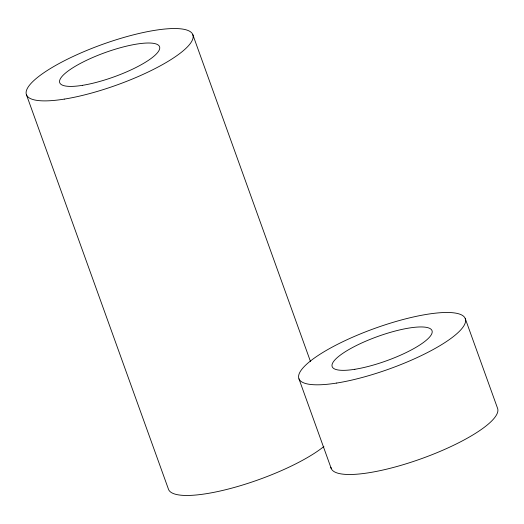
<?xml version="1.0" encoding="UTF-8"?>
<svg xmlns="http://www.w3.org/2000/svg" width="524" height="524" viewBox="0 0 524 524"><rect width="100%" height="100%" fill="white"/><g stroke="black" fill="none" stroke-linecap="round" stroke-linejoin="round"><path stroke-width="0.79" d="M465.214 318.461L497.499 408.137A88.445 21.549 -19.8 0 1 420.13 459.148A88.445 21.549 -19.8 0 1 330.899 467.27M192.76 34.519L310.45 361.416M298.955 378.839L331.24 468.515M26.501 94.896L168.564 489.481A88.445 21.549 -19.8 0 0 233.966 487.543A88.445 21.549 -19.8 0 0 323.911 446.487M336.703 383.051A88.445 21.549 -19.8 0 0 465.515 321.762A88.445 21.549 -19.8 0 0 344.032 341.131A88.445 21.549 -19.8 0 0 336.703 383.051M354.859 369.289A53.068 12.93 -19.8 0 0 432.143 332.517A53.068 12.93 -19.8 0 0 359.254 344.137A53.068 12.93 -19.8 0 0 354.859 369.289M64.255 99.115A88.445 21.549 -19.8 0 0 193.061 37.826A88.445 21.549 -19.8 0 0 71.578 57.188A88.445 21.549 -19.8 0 0 64.255 99.115M82.406 85.347A53.068 12.93 -19.8 0 0 159.689 48.575A53.068 12.93 -19.8 0 0 86.801 60.195A53.068 12.93 -19.8 0 0 82.406 85.347"/></g></svg>
